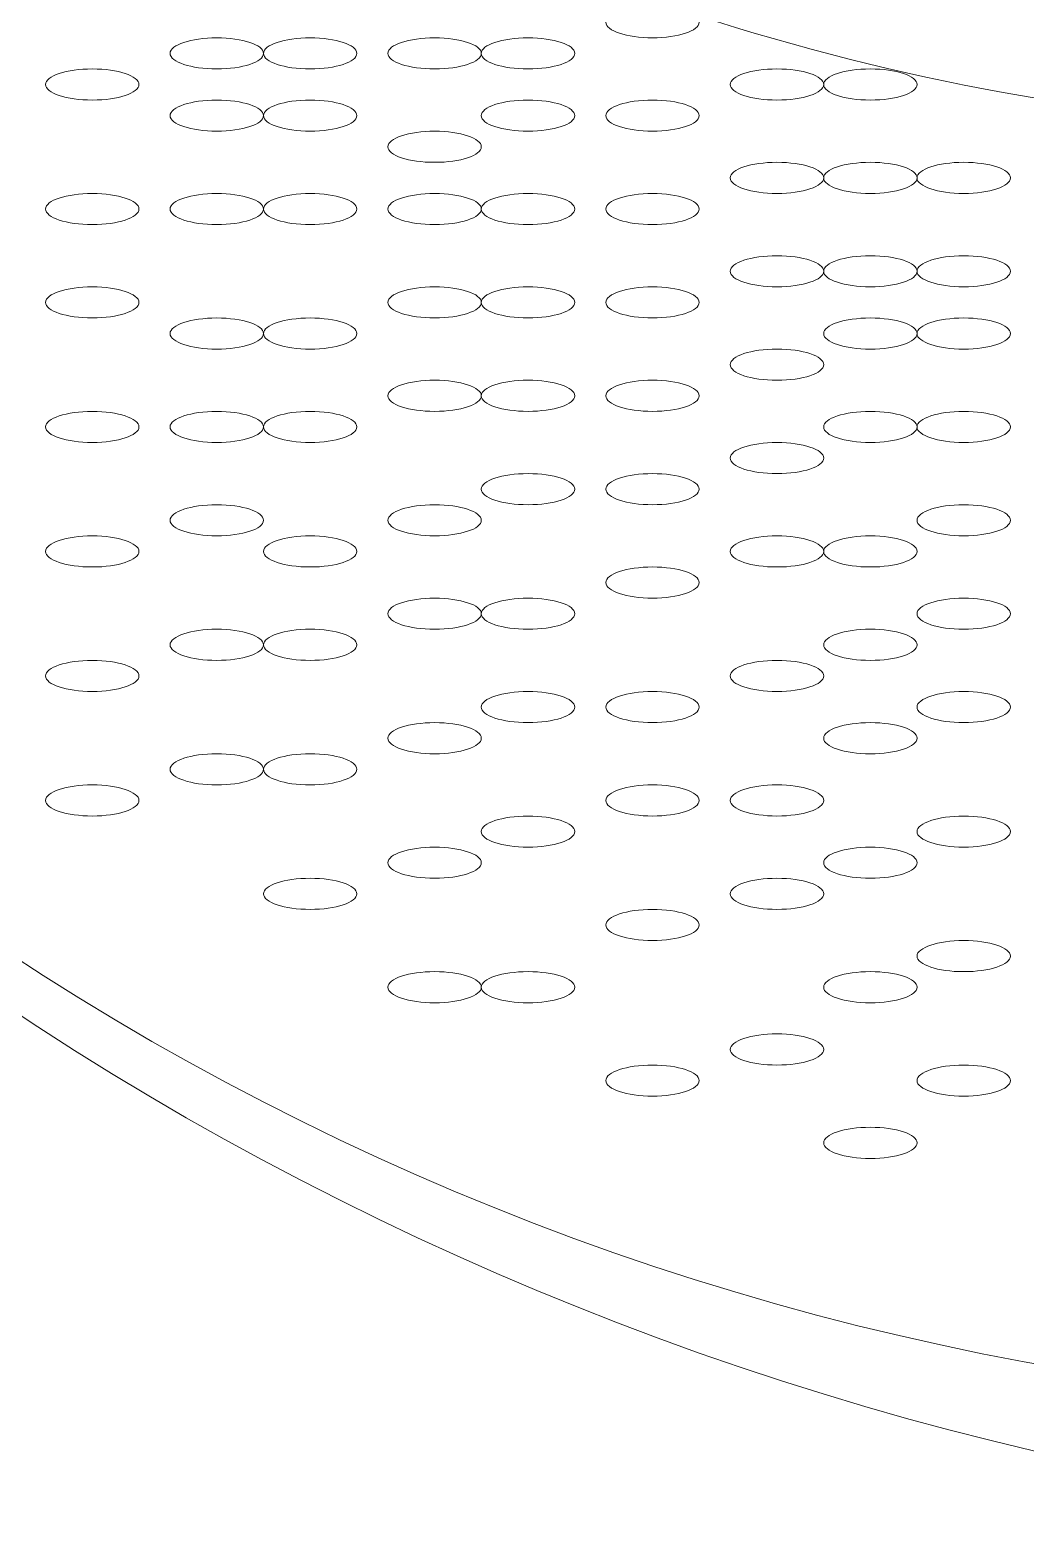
# Model space of a CAD drawing. Header units: metres. Extents: x 29 to 86.9, y -23.2 to 39.7.
# Drawn here: x 75.5582 to 75.6364, y -16.0036 to -15.8856 of the extents above; entities that cross this region are included whole.
import ezdxf

# ---------------------------------------------------------------- set-up
doc = ezdxf.new("R2010")
doc.units = ezdxf.units.M
doc.header["$LTSCALE"] = 100
doc.layers.get('0').update_dxf_attribs({"color": 254})
doc.layers.add('Arqui', color=8, linetype='Continuous', lineweight=0)

# ---------------------------------------------------------------- blocks, each defined once
blk = doc.blocks.new('A$C9582355f')
at = {"layer": 'Arqui'}
for points in [[(46.5219064603736, 7.253904008137852, 0.2538010257354681), (46.71092155296554, 7.170920373601803, 0.2538010257354741), (46.90055660515753, 7.253904008137852)], [(46.51976218274962, 7.250555223602078, 0.2278580694968408), (46.71269497980558, 7.16040018499416, 0.2278580694965202), (46.90514648278162, 7.250555223602078)]]:
    blk.add_lwpolyline(points, format="xyb", dxfattribs=at)
blk.add_arc((46.68555265113497, 7.457525635498314), 0.1870881177859282, 236.414766384993, 266.7920125808665, dxfattribs=at)
for points in [[(46.62074433276558, 7.278997111393892), (46.62074433276558, 7.278321783409865), (46.62238672435757, 7.277774311393841), (46.62441273276562, 7.277774311393841)], [(46.62441273276562, 7.277774311393841), (46.62643874117356, 7.277774311393841), (46.62808113276554, 7.278321783409865), (46.62808113276554, 7.278997111393892)], [(46.59017433276557, 7.277774311393841), (46.58814832435752, 7.277774311393841), (46.58650593276553, 7.277226839377818), (46.58650593276553, 7.276551511394246)], [(46.59384273276561, 7.276551511394246), (46.59384273276561, 7.277226839377818), (46.59220034117362, 7.277774311393841), (46.59017433276557, 7.277774311393841)], [(46.59751113276553, 7.277774311393841), (46.59548512435759, 7.277774311393841), (46.59384273276561, 7.277226839377818), (46.59384273276561, 7.276551511394246)], [(46.60117953276557, 7.276551511394246), (46.60117953276557, 7.277226839377818), (46.59953714117358, 7.277774311393841), (46.59751113276553, 7.277774311393841)], [(46.6072935327656, 7.277774311393841), (46.60526752435754, 7.277774311393841), (46.60362513276556, 7.277226839377818), (46.60362513276556, 7.276551511394246)], [(46.61096193276552, 7.276551511394246), (46.61096193276552, 7.277226839377818), (46.60931954117353, 7.277774311393841), (46.6072935327656, 7.277774311393841)], [(46.61463033276556, 7.277774311393841), (46.61260432435762, 7.277774311393841), (46.61096193276552, 7.277226839377818), (46.61096193276552, 7.276551511394246)], [(46.6182987327656, 7.276551511394246), (46.6182987327656, 7.277226839377818), (46.61665634117361, 7.277774311393841), (46.61463033276556, 7.277774311393841)], [(46.58650593276553, 7.276551511394246), (46.58650593276553, 7.275876183410219), (46.58814832435752, 7.275328711394195), (46.59017433276557, 7.275328711394195)], [(46.59017433276557, 7.275328711394195), (46.59220034117362, 7.275328711394195), (46.59384273276561, 7.275876183410219), (46.59384273276561, 7.276551511394246)], [(46.59384273276561, 7.276551511394246), (46.59384273276561, 7.275876183410219), (46.59548512435759, 7.275328711394195), (46.59751113276553, 7.275328711394195)], [(46.59751113276553, 7.275328711394195), (46.59953714117358, 7.275328711394195), (46.60117953276557, 7.275876183410219), (46.60117953276557, 7.276551511394246)], [(46.60362513276556, 7.276551511394246), (46.60362513276556, 7.275876183410219), (46.60526752435754, 7.275328711394195), (46.6072935327656, 7.275328711394195)], [(46.6072935327656, 7.275328711394195), (46.60931954117353, 7.275328711394195), (46.61096193276552, 7.275876183410219), (46.61096193276552, 7.276551511394246)], [(46.61096193276552, 7.276551511394246), (46.61096193276552, 7.275876183410219), (46.61260432435762, 7.275328711394195), (46.61463033276556, 7.275328711394195)], [(46.61463033276556, 7.275328711394195), (46.61665634117361, 7.275328711394195), (46.6182987327656, 7.275876183410219), (46.6182987327656, 7.276551511394246)], [(46.58039193276562, 7.275328711394195), (46.57836592435757, 7.275328711394195), (46.57672353276558, 7.274781239378171), (46.57672353276558, 7.274105911394145)], [(46.58406033276555, 7.274105911394145), (46.58406033276555, 7.274781239378171), (46.58241794117356, 7.275328711394195), (46.58039193276562, 7.275328711394195)], [(46.63419513276557, 7.275328711394195), (46.63216912435752, 7.275328711394195), (46.63052673276553, 7.274781239378171), (46.63052673276553, 7.274105911394145)], [(46.63786353276561, 7.274105911394145), (46.63786353276561, 7.274781239378171), (46.63622114117362, 7.275328711394195), (46.63419513276557, 7.275328711394195)], [(46.64153193276553, 7.275328711394195), (46.63950592435759, 7.275328711394195), (46.63786353276561, 7.274781239378171), (46.63786353276561, 7.274105911394145)], [(46.64520033276557, 7.274105911394145), (46.64520033276557, 7.274781239378171), (46.64355794117358, 7.275328711394195), (46.64153193276553, 7.275328711394195)], [(46.57672353276558, 7.274105911394145), (46.57672353276558, 7.273430583410118), (46.57836592435757, 7.272883111394094), (46.58039193276562, 7.272883111394094)], [(46.58039193276562, 7.272883111394094), (46.58241794117356, 7.272883111394094), (46.58406033276555, 7.273430583410118), (46.58406033276555, 7.274105911394145)], [(46.63052673276553, 7.274105911394145), (46.63052673276553, 7.273430583410118), (46.63216912435752, 7.272883111394094), (46.63419513276557, 7.272883111394094)], [(46.63419513276557, 7.272883111394094), (46.63622114117362, 7.272883111394094), (46.63786353276561, 7.273430583410118), (46.63786353276561, 7.274105911394145)], [(46.63786353276561, 7.274105911394145), (46.63786353276561, 7.273430583410118), (46.63950592435759, 7.272883111394094), (46.64153193276553, 7.272883111394094)], [(46.64153193276553, 7.272883111394094), (46.64355794117358, 7.272883111394094), (46.64520033276557, 7.273430583410118), (46.64520033276557, 7.274105911394145)], [(46.59017433276557, 7.272883111394094), (46.58814832435752, 7.272883111394094), (46.58650593276553, 7.27233563937807), (46.58650593276553, 7.271660311394044)], [(46.59384273276561, 7.271660311394044), (46.59384273276561, 7.27233563937807), (46.59220034117362, 7.272883111394094), (46.59017433276557, 7.272883111394094)], [(46.59751113276553, 7.272883111394094), (46.59548512435759, 7.272883111394094), (46.59384273276561, 7.27233563937807), (46.59384273276561, 7.271660311394044)], [(46.60117953276557, 7.271660311394044), (46.60117953276557, 7.27233563937807), (46.59953714117358, 7.272883111394094), (46.59751113276553, 7.272883111394094)], [(46.61463033276556, 7.272883111394094), (46.61260432435762, 7.272883111394094), (46.61096193276552, 7.27233563937807), (46.61096193276552, 7.271660311394044)], [(46.6182987327656, 7.271660311394044), (46.6182987327656, 7.27233563937807), (46.61665634117361, 7.272883111394094), (46.61463033276556, 7.272883111394094)], [(46.62441273276562, 7.272883111394094), (46.62238672435757, 7.272883111394094), (46.62074433276558, 7.27233563937807), (46.62074433276558, 7.271660311394044)], [(46.62808113276554, 7.271660311394044), (46.62808113276554, 7.27233563937807), (46.62643874117356, 7.272883111394094), (46.62441273276562, 7.272883111394094)], [(46.58650593276553, 7.271660311394044), (46.58650593276553, 7.270984983410017), (46.58814832435752, 7.270437511393993), (46.59017433276557, 7.270437511393993)], [(46.59017433276557, 7.270437511393993), (46.59220034117362, 7.270437511393993), (46.59384273276561, 7.270984983410017), (46.59384273276561, 7.271660311394044)], [(46.59384273276561, 7.271660311394044), (46.59384273276561, 7.270984983410017), (46.59548512435759, 7.270437511393993), (46.59751113276553, 7.270437511393993)], [(46.59751113276553, 7.270437511393993), (46.59953714117358, 7.270437511393993), (46.60117953276557, 7.270984983410017), (46.60117953276557, 7.271660311394044)], [(46.61096193276552, 7.271660311394044), (46.61096193276552, 7.270984983410017), (46.61260432435762, 7.270437511393993), (46.61463033276556, 7.270437511393993)], [(46.61463033276556, 7.270437511393993), (46.61665634117361, 7.270437511393993), (46.6182987327656, 7.270984983410017), (46.6182987327656, 7.271660311394044)], [(46.62074433276558, 7.271660311394044), (46.62074433276558, 7.270984983410017), (46.62238672435757, 7.270437511393993), (46.62441273276562, 7.270437511393993)], [(46.62441273276562, 7.270437511393993), (46.62643874117356, 7.270437511393993), (46.62808113276554, 7.270984983410017), (46.62808113276554, 7.271660311394044)], [(46.6072935327656, 7.270437511393993), (46.60526752435754, 7.270437511393993), (46.60362513276556, 7.26989003937797), (46.60362513276556, 7.269214711393943)], [(46.61096193276552, 7.269214711393943), (46.61096193276552, 7.26989003937797), (46.60931954117353, 7.270437511393993), (46.6072935327656, 7.270437511393993)], [(46.60362513276556, 7.269214711393943), (46.60362513276556, 7.268539383409916), (46.60526752435754, 7.267991911393892), (46.6072935327656, 7.267991911393892)], [(46.6072935327656, 7.267991911393892), (46.60931954117353, 7.267991911393892), (46.61096193276552, 7.268539383409916), (46.61096193276552, 7.269214711393943)], [(46.63419513276557, 7.267991911393892), (46.63216912435752, 7.267991911393892), (46.63052673276553, 7.267444439377869), (46.63052673276553, 7.266769111393842)], [(46.63786353276561, 7.266769111393842), (46.63786353276561, 7.267444439377869), (46.63622114117362, 7.267991911393892), (46.63419513276557, 7.267991911393892)], [(46.64153193276553, 7.267991911393892), (46.63950592435759, 7.267991911393892), (46.63786353276561, 7.267444439377869), (46.63786353276561, 7.266769111393842)], [(46.64520033276557, 7.266769111393842), (46.64520033276557, 7.267444439377869), (46.64355794117358, 7.267991911393892), (46.64153193276553, 7.267991911393892)], [(46.64886873276561, 7.267991911393892), (46.64684272435755, 7.267991911393892), (46.64520033276557, 7.267444439377869), (46.64520033276557, 7.266769111393842)], [(46.65253713276553, 7.266769111393842), (46.65253713276553, 7.267444439377869), (46.65089474117354, 7.267991911393892), (46.64886873276561, 7.267991911393892)], [(46.63052673276553, 7.266769111393842), (46.63052673276553, 7.266093783409815), (46.63216912435752, 7.265546311394246), (46.63419513276557, 7.265546311394246)], [(46.63419513276557, 7.265546311394246), (46.63622114117362, 7.265546311394246), (46.63786353276561, 7.266093783409815), (46.63786353276561, 7.266769111393842)], [(46.63786353276561, 7.266769111393842), (46.63786353276561, 7.266093783409815), (46.63950592435759, 7.265546311394246), (46.64153193276553, 7.265546311394246)], [(46.64153193276553, 7.265546311394246), (46.64355794117358, 7.265546311394246), (46.64520033276557, 7.266093783409815), (46.64520033276557, 7.266769111393842)], [(46.64520033276557, 7.266769111393842), (46.64520033276557, 7.266093783409815), (46.64684272435755, 7.265546311394246), (46.64886873276561, 7.265546311394246)], [(46.64886873276561, 7.265546311394246), (46.65089474117354, 7.265546311394246), (46.65253713276553, 7.266093783409815), (46.65253713276553, 7.266769111393842)], [(46.58039193276562, 7.265546311394246), (46.57836592435757, 7.265546311394246), (46.57672353276558, 7.264998839378222), (46.57672353276558, 7.264323511394196)], [(46.58406033276555, 7.264323511394196), (46.58406033276555, 7.264998839378222), (46.58241794117356, 7.265546311394246), (46.58039193276562, 7.265546311394246)], [(46.59017433276557, 7.265546311394246), (46.58814832435752, 7.265546311394246), (46.58650593276553, 7.264998839378222), (46.58650593276553, 7.264323511394196)], [(46.59384273276561, 7.264323511394196), (46.59384273276561, 7.264998839378222), (46.59220034117362, 7.265546311394246), (46.59017433276557, 7.265546311394246)], [(46.59751113276553, 7.265546311394246), (46.59548512435759, 7.265546311394246), (46.59384273276561, 7.264998839378222), (46.59384273276561, 7.264323511394196)], [(46.60117953276557, 7.264323511394196), (46.60117953276557, 7.264998839378222), (46.59953714117358, 7.265546311394246), (46.59751113276553, 7.265546311394246)], [(46.6072935327656, 7.265546311394246), (46.60526752435754, 7.265546311394246), (46.60362513276556, 7.264998839378222), (46.60362513276556, 7.264323511394196)], [(46.61096193276552, 7.264323511394196), (46.61096193276552, 7.264998839378222), (46.60931954117353, 7.265546311394246), (46.6072935327656, 7.265546311394246)], [(46.61463033276556, 7.265546311394246), (46.61260432435762, 7.265546311394246), (46.61096193276552, 7.264998839378222), (46.61096193276552, 7.264323511394196)], [(46.6182987327656, 7.264323511394196), (46.6182987327656, 7.264998839378222), (46.61665634117361, 7.265546311394246), (46.61463033276556, 7.265546311394246)], [(46.62441273276562, 7.265546311394246), (46.62238672435757, 7.265546311394246), (46.62074433276558, 7.264998839378222), (46.62074433276558, 7.264323511394196)], [(46.62808113276554, 7.264323511394196), (46.62808113276554, 7.264998839378222), (46.62643874117356, 7.265546311394246), (46.62441273276562, 7.265546311394246)], [(46.57672353276558, 7.264323511394196), (46.57672353276558, 7.263648183410169), (46.57836592435757, 7.263100711394145), (46.58039193276562, 7.263100711394145)], [(46.58039193276562, 7.263100711394145), (46.58241794117356, 7.263100711394145), (46.58406033276555, 7.263648183410169), (46.58406033276555, 7.264323511394196)], [(46.58650593276553, 7.264323511394196), (46.58650593276553, 7.263648183410169), (46.58814832435752, 7.263100711394145), (46.59017433276557, 7.263100711394145)], [(46.59017433276557, 7.263100711394145), (46.59220034117362, 7.263100711394145), (46.59384273276561, 7.263648183410169), (46.59384273276561, 7.264323511394196)], [(46.59384273276561, 7.264323511394196), (46.59384273276561, 7.263648183410169), (46.59548512435759, 7.263100711394145), (46.59751113276553, 7.263100711394145)], [(46.59751113276553, 7.263100711394145), (46.59953714117358, 7.263100711394145), (46.60117953276557, 7.263648183410169), (46.60117953276557, 7.264323511394196)], [(46.60362513276556, 7.264323511394196), (46.60362513276556, 7.263648183410169), (46.60526752435754, 7.263100711394145), (46.6072935327656, 7.263100711394145)], [(46.6072935327656, 7.263100711394145), (46.60931954117353, 7.263100711394145), (46.61096193276552, 7.263648183410169), (46.61096193276552, 7.264323511394196)], [(46.61096193276552, 7.264323511394196), (46.61096193276552, 7.263648183410169), (46.61260432435762, 7.263100711394145), (46.61463033276556, 7.263100711394145)], [(46.61463033276556, 7.263100711394145), (46.61665634117361, 7.263100711394145), (46.6182987327656, 7.263648183410169), (46.6182987327656, 7.264323511394196)], [(46.62074433276558, 7.264323511394196), (46.62074433276558, 7.263648183410169), (46.62238672435757, 7.263100711394145), (46.62441273276562, 7.263100711394145)], [(46.62441273276562, 7.263100711394145), (46.62643874117356, 7.263100711394145), (46.62808113276554, 7.263648183410169), (46.62808113276554, 7.264323511394196)], [(46.63419513276557, 7.260655111394044), (46.63216912435752, 7.260655111394044), (46.63052673276553, 7.26010763937802), (46.63052673276553, 7.259432311393994)], [(46.63786353276561, 7.259432311393994), (46.63786353276561, 7.26010763937802), (46.63622114117362, 7.260655111394044), (46.63419513276557, 7.260655111394044)], [(46.64153193276553, 7.260655111394044), (46.63950592435759, 7.260655111394044), (46.63786353276561, 7.26010763937802), (46.63786353276561, 7.259432311393994)], [(46.64520033276557, 7.259432311393994), (46.64520033276557, 7.26010763937802), (46.64355794117358, 7.260655111394044), (46.64153193276553, 7.260655111394044)], [(46.64886873276561, 7.260655111394044), (46.64684272435755, 7.260655111394044), (46.64520033276557, 7.26010763937802), (46.64520033276557, 7.259432311393994)], [(46.65253713276553, 7.259432311393994), (46.65253713276553, 7.26010763937802), (46.65089474117354, 7.260655111394044), (46.64886873276561, 7.260655111394044)], [(46.63052673276553, 7.259432311393994), (46.63052673276553, 7.258756983409967), (46.63216912435752, 7.258209511393943), (46.63419513276557, 7.258209511393943)], [(46.63419513276557, 7.258209511393943), (46.63622114117362, 7.258209511393943), (46.63786353276561, 7.258756983409967), (46.63786353276561, 7.259432311393994)], [(46.63786353276561, 7.259432311393994), (46.63786353276561, 7.258756983409967), (46.63950592435759, 7.258209511393943), (46.64153193276553, 7.258209511393943)], [(46.64153193276553, 7.258209511393943), (46.64355794117358, 7.258209511393943), (46.64520033276557, 7.258756983409967), (46.64520033276557, 7.259432311393994)], [(46.64520033276557, 7.259432311393994), (46.64520033276557, 7.258756983409967), (46.64684272435755, 7.258209511393943), (46.64886873276561, 7.258209511393943)], [(46.64886873276561, 7.258209511393943), (46.65089474117354, 7.258209511393943), (46.65253713276553, 7.258756983409967), (46.65253713276553, 7.259432311393994)], [(46.58039193276562, 7.258209511393943), (46.57836592435757, 7.258209511393943), (46.57672353276558, 7.257662039377919), (46.57672353276558, 7.256986711393893)], [(46.58406033276555, 7.256986711393893), (46.58406033276555, 7.257662039377919), (46.58241794117356, 7.258209511393943), (46.58039193276562, 7.258209511393943)], [(46.6072935327656, 7.258209511393943), (46.60526752435754, 7.258209511393943), (46.60362513276556, 7.257662039377919), (46.60362513276556, 7.256986711393893)], [(46.61096193276552, 7.256986711393893), (46.61096193276552, 7.257662039377919), (46.60931954117353, 7.258209511393943), (46.6072935327656, 7.258209511393943)], [(46.61463033276556, 7.258209511393943), (46.61260432435762, 7.258209511393943), (46.61096193276552, 7.257662039377919), (46.61096193276552, 7.256986711393893)], [(46.6182987327656, 7.256986711393893), (46.6182987327656, 7.257662039377919), (46.61665634117361, 7.258209511393943), (46.61463033276556, 7.258209511393943)], [(46.62441273276562, 7.258209511393943), (46.62238672435757, 7.258209511393943), (46.62074433276558, 7.257662039377919), (46.62074433276558, 7.256986711393893)], [(46.62808113276554, 7.256986711393893), (46.62808113276554, 7.257662039377919), (46.62643874117356, 7.258209511393943), (46.62441273276562, 7.258209511393943)], [(46.57672353276558, 7.256986711393893), (46.57672353276558, 7.256311383409866), (46.57836592435757, 7.255763911393842), (46.58039193276562, 7.255763911393842)], [(46.58039193276562, 7.255763911393842), (46.58241794117356, 7.255763911393842), (46.58406033276555, 7.256311383409866), (46.58406033276555, 7.256986711393893)], [(46.60362513276556, 7.256986711393893), (46.60362513276556, 7.256311383409866), (46.60526752435754, 7.255763911393842), (46.6072935327656, 7.255763911393842)], [(46.6072935327656, 7.255763911393842), (46.60931954117353, 7.255763911393842), (46.61096193276552, 7.256311383409866), (46.61096193276552, 7.256986711393893)], [(46.61096193276552, 7.256986711393893), (46.61096193276552, 7.256311383409866), (46.61260432435762, 7.255763911393842), (46.61463033276556, 7.255763911393842)], [(46.61463033276556, 7.255763911393842), (46.61665634117361, 7.255763911393842), (46.6182987327656, 7.256311383409866), (46.6182987327656, 7.256986711393893)], [(46.62074433276558, 7.256986711393893), (46.62074433276558, 7.256311383409866), (46.62238672435757, 7.255763911393842), (46.62441273276562, 7.255763911393842)], [(46.62441273276562, 7.255763911393842), (46.62643874117356, 7.255763911393842), (46.62808113276554, 7.256311383409866), (46.62808113276554, 7.256986711393893)], [(46.59017433276557, 7.255763911393842), (46.58814832435752, 7.255763911393842), (46.58650593276553, 7.255216439377818), (46.58650593276553, 7.254541111394246)], [(46.59384273276561, 7.254541111394246), (46.59384273276561, 7.255216439377818), (46.59220034117362, 7.255763911393842), (46.59017433276557, 7.255763911393842)], [(46.59751113276553, 7.255763911393842), (46.59548512435759, 7.255763911393842), (46.59384273276561, 7.255216439377818), (46.59384273276561, 7.254541111394246)], [(46.60117953276557, 7.254541111394246), (46.60117953276557, 7.255216439377818), (46.59953714117358, 7.255763911393842), (46.59751113276553, 7.255763911393842)], [(46.64153193276553, 7.255763911393842), (46.63950592435759, 7.255763911393842), (46.63786353276561, 7.255216439377818), (46.63786353276561, 7.254541111394246)], [(46.64520033276557, 7.254541111394246), (46.64520033276557, 7.255216439377818), (46.64355794117358, 7.255763911393842), (46.64153193276553, 7.255763911393842)], [(46.64886873276561, 7.255763911393842), (46.64684272435755, 7.255763911393842), (46.64520033276557, 7.255216439377818), (46.64520033276557, 7.254541111394246)], [(46.65253713276553, 7.254541111394246), (46.65253713276553, 7.255216439377818), (46.65089474117354, 7.255763911393842), (46.64886873276561, 7.255763911393842)], [(46.58650593276553, 7.254541111394246), (46.58650593276553, 7.25386578341022), (46.58814832435752, 7.253318311394196), (46.59017433276557, 7.253318311394196)], [(46.59017433276557, 7.253318311394196), (46.59220034117362, 7.253318311394196), (46.59384273276561, 7.25386578341022), (46.59384273276561, 7.254541111394246)], [(46.59384273276561, 7.254541111394246), (46.59384273276561, 7.25386578341022), (46.59548512435759, 7.253318311394196), (46.59751113276553, 7.253318311394196)], [(46.59751113276553, 7.253318311394196), (46.59953714117358, 7.253318311394196), (46.60117953276557, 7.25386578341022), (46.60117953276557, 7.254541111394246)], [(46.63786353276561, 7.254541111394246), (46.63786353276561, 7.25386578341022), (46.63950592435759, 7.253318311394196), (46.64153193276553, 7.253318311394196)], [(46.64153193276553, 7.253318311394196), (46.64355794117358, 7.253318311394196), (46.64520033276557, 7.25386578341022), (46.64520033276557, 7.254541111394246)], [(46.64520033276557, 7.254541111394246), (46.64520033276557, 7.25386578341022), (46.64684272435755, 7.253318311394196), (46.64886873276561, 7.253318311394196)], [(46.64886873276561, 7.253318311394196), (46.65089474117354, 7.253318311394196), (46.65253713276553, 7.25386578341022), (46.65253713276553, 7.254541111394246)], [(46.63419513276557, 7.253318311394196), (46.63216912435752, 7.253318311394196), (46.63052673276553, 7.252770839378172), (46.63052673276553, 7.252095511394145)], [(46.63786353276561, 7.252095511394145), (46.63786353276561, 7.252770839378172), (46.63622114117362, 7.253318311394196), (46.63419513276557, 7.253318311394196)], [(46.63052673276553, 7.252095511394145), (46.63052673276553, 7.251420183410119), (46.63216912435752, 7.250872711394095), (46.63419513276557, 7.250872711394095)], [(46.63419513276557, 7.250872711394095), (46.63622114117362, 7.250872711394095), (46.63786353276561, 7.251420183410119), (46.63786353276561, 7.252095511394145)], [(46.6072935327656, 7.250872711394095), (46.60526752435754, 7.250872711394095), (46.60362513276556, 7.250325239378071), (46.60362513276556, 7.249649911394044)], [(46.61096193276552, 7.249649911394044), (46.61096193276552, 7.250325239378071), (46.60931954117353, 7.250872711394095), (46.6072935327656, 7.250872711394095)], [(46.61463033276556, 7.250872711394095), (46.61260432435762, 7.250872711394095), (46.61096193276552, 7.250325239378071), (46.61096193276552, 7.249649911394044)], [(46.6182987327656, 7.249649911394044), (46.6182987327656, 7.250325239378071), (46.61665634117361, 7.250872711394095), (46.61463033276556, 7.250872711394095)], [(46.62441273276562, 7.250872711394095), (46.62238672435757, 7.250872711394095), (46.62074433276558, 7.250325239378071), (46.62074433276558, 7.249649911394044)], [(46.62808113276554, 7.249649911394044), (46.62808113276554, 7.250325239378071), (46.62643874117356, 7.250872711394095), (46.62441273276562, 7.250872711394095)], [(46.60362513276556, 7.249649911394044), (46.60362513276556, 7.248974583410018), (46.60526752435754, 7.248427111393994), (46.6072935327656, 7.248427111393994)], [(46.6072935327656, 7.248427111393994), (46.60931954117353, 7.248427111393994), (46.61096193276552, 7.248974583410018), (46.61096193276552, 7.249649911394044)], [(46.61096193276552, 7.249649911394044), (46.61096193276552, 7.248974583410018), (46.61260432435762, 7.248427111393994), (46.61463033276556, 7.248427111393994)], [(46.61463033276556, 7.248427111393994), (46.61665634117361, 7.248427111393994), (46.6182987327656, 7.248974583410018), (46.6182987327656, 7.249649911394044)], [(46.62074433276558, 7.249649911394044), (46.62074433276558, 7.248974583410018), (46.62238672435757, 7.248427111393994), (46.62441273276562, 7.248427111393994)], [(46.62441273276562, 7.248427111393994), (46.62643874117356, 7.248427111393994), (46.62808113276554, 7.248974583410018), (46.62808113276554, 7.249649911394044)], [(46.58039193276562, 7.248427111393994), (46.57836592435757, 7.248427111393994), (46.57672353276558, 7.24787963937797), (46.57672353276558, 7.247204311393943)], [(46.58406033276555, 7.247204311393943), (46.58406033276555, 7.24787963937797), (46.58241794117356, 7.248427111393994), (46.58039193276562, 7.248427111393994)], [(46.59017433276557, 7.248427111393994), (46.58814832435752, 7.248427111393994), (46.58650593276553, 7.24787963937797), (46.58650593276553, 7.247204311393943)], [(46.59384273276561, 7.247204311393943), (46.59384273276561, 7.24787963937797), (46.59220034117362, 7.248427111393994), (46.59017433276557, 7.248427111393994)], [(46.59751113276553, 7.248427111393994), (46.59548512435759, 7.248427111393994), (46.59384273276561, 7.24787963937797), (46.59384273276561, 7.247204311393943)], [(46.60117953276557, 7.247204311393943), (46.60117953276557, 7.24787963937797), (46.59953714117358, 7.248427111393994), (46.59751113276553, 7.248427111393994)], [(46.64153193276553, 7.248427111393994), (46.63950592435759, 7.248427111393994), (46.63786353276561, 7.24787963937797), (46.63786353276561, 7.247204311393943)], [(46.64520033276557, 7.247204311393943), (46.64520033276557, 7.24787963937797), (46.64355794117358, 7.248427111393994), (46.64153193276553, 7.248427111393994)], [(46.64886873276561, 7.248427111393994), (46.64684272435755, 7.248427111393994), (46.64520033276557, 7.24787963937797), (46.64520033276557, 7.247204311393943)], [(46.65253713276553, 7.247204311393943), (46.65253713276553, 7.24787963937797), (46.65089474117354, 7.248427111393994), (46.64886873276561, 7.248427111393994)], [(46.57672353276558, 7.247204311393943), (46.57672353276558, 7.246528983409917), (46.57836592435757, 7.245981511393893), (46.58039193276562, 7.245981511393893)], [(46.58039193276562, 7.245981511393893), (46.58241794117356, 7.245981511393893), (46.58406033276555, 7.246528983409917), (46.58406033276555, 7.247204311393943)], [(46.58650593276553, 7.247204311393943), (46.58650593276553, 7.246528983409917), (46.58814832435752, 7.245981511393893), (46.59017433276557, 7.245981511393893)], [(46.59017433276557, 7.245981511393893), (46.59220034117362, 7.245981511393893), (46.59384273276561, 7.246528983409917), (46.59384273276561, 7.247204311393943)], [(46.59384273276561, 7.247204311393943), (46.59384273276561, 7.246528983409917), (46.59548512435759, 7.245981511393893), (46.59751113276553, 7.245981511393893)], [(46.59751113276553, 7.245981511393893), (46.59953714117358, 7.245981511393893), (46.60117953276557, 7.246528983409917), (46.60117953276557, 7.247204311393943)], [(46.63786353276561, 7.247204311393943), (46.63786353276561, 7.246528983409917), (46.63950592435759, 7.245981511393893), (46.64153193276553, 7.245981511393893)], [(46.64153193276553, 7.245981511393893), (46.64355794117358, 7.245981511393893), (46.64520033276557, 7.246528983409917), (46.64520033276557, 7.247204311393943)], [(46.64520033276557, 7.247204311393943), (46.64520033276557, 7.246528983409917), (46.64684272435755, 7.245981511393893), (46.64886873276561, 7.245981511393893)], [(46.64886873276561, 7.245981511393893), (46.65089474117354, 7.245981511393893), (46.65253713276553, 7.246528983409917), (46.65253713276553, 7.247204311393943)], [(46.63419513276557, 7.245981511393893), (46.63216912435752, 7.245981511393893), (46.63052673276553, 7.245434039377869), (46.63052673276553, 7.244758711393843)], [(46.63786353276561, 7.244758711393843), (46.63786353276561, 7.245434039377869), (46.63622114117362, 7.245981511393893), (46.63419513276557, 7.245981511393893)], [(46.63052673276553, 7.244758711393843), (46.63052673276553, 7.244083383409816), (46.63216912435752, 7.243535911394247), (46.63419513276557, 7.243535911394247)], [(46.63419513276557, 7.243535911394247), (46.63622114117362, 7.243535911394247), (46.63786353276561, 7.244083383409816), (46.63786353276561, 7.244758711393843)], [(46.61463033276556, 7.243535911394247), (46.61260432435762, 7.243535911394247), (46.61096193276552, 7.242988439378223), (46.61096193276552, 7.242313111394196)], [(46.6182987327656, 7.242313111394196), (46.6182987327656, 7.242988439378223), (46.61665634117361, 7.243535911394247), (46.61463033276556, 7.243535911394247)], [(46.62441273276562, 7.243535911394247), (46.62238672435757, 7.243535911394247), (46.62074433276558, 7.242988439378223), (46.62074433276558, 7.242313111394196)], [(46.62808113276554, 7.242313111394196), (46.62808113276554, 7.242988439378223), (46.62643874117356, 7.243535911394247), (46.62441273276562, 7.243535911394247)], [(46.61096193276552, 7.242313111394196), (46.61096193276552, 7.24163778341017), (46.61260432435762, 7.241090311394146), (46.61463033276556, 7.241090311394146)], [(46.61463033276556, 7.241090311394146), (46.61665634117361, 7.241090311394146), (46.6182987327656, 7.24163778341017), (46.6182987327656, 7.242313111394196)], [(46.62074433276558, 7.242313111394196), (46.62074433276558, 7.24163778341017), (46.62238672435757, 7.241090311394146), (46.62441273276562, 7.241090311394146)], [(46.62441273276562, 7.241090311394146), (46.62643874117356, 7.241090311394146), (46.62808113276554, 7.24163778341017), (46.62808113276554, 7.242313111394196)], [(46.59017433276557, 7.241090311394146), (46.58814832435752, 7.241090311394146), (46.58650593276553, 7.240542839378122), (46.58650593276553, 7.239867511394095)], [(46.59384273276561, 7.239867511394095), (46.59384273276561, 7.240542839378122), (46.59220034117362, 7.241090311394146), (46.59017433276557, 7.241090311394146)], [(46.6072935327656, 7.241090311394146), (46.60526752435754, 7.241090311394146), (46.60362513276556, 7.240542839378122), (46.60362513276556, 7.239867511394095)], [(46.61096193276552, 7.239867511394095), (46.61096193276552, 7.240542839378122), (46.60931954117353, 7.241090311394146), (46.6072935327656, 7.241090311394146)], [(46.64886873276561, 7.241090311394146), (46.64684272435755, 7.241090311394146), (46.64520033276557, 7.240542839378122), (46.64520033276557, 7.239867511394095)], [(46.65253713276553, 7.239867511394095), (46.65253713276553, 7.240542839378122), (46.65089474117354, 7.241090311394146), (46.64886873276561, 7.241090311394146)], [(46.58650593276553, 7.239867511394095), (46.58650593276553, 7.239192183410069), (46.58814832435752, 7.238644711394045), (46.59017433276557, 7.238644711394045)], [(46.59017433276557, 7.238644711394045), (46.59220034117362, 7.238644711394045), (46.59384273276561, 7.239192183410069), (46.59384273276561, 7.239867511394095)], [(46.60362513276556, 7.239867511394095), (46.60362513276556, 7.239192183410069), (46.60526752435754, 7.238644711394045), (46.6072935327656, 7.238644711394045)], [(46.6072935327656, 7.238644711394045), (46.60931954117353, 7.238644711394045), (46.61096193276552, 7.239192183410069), (46.61096193276552, 7.239867511394095)], [(46.64520033276557, 7.239867511394095), (46.64520033276557, 7.239192183410069), (46.64684272435755, 7.238644711394045), (46.64886873276561, 7.238644711394045)], [(46.64886873276561, 7.238644711394045), (46.65089474117354, 7.238644711394045), (46.65253713276553, 7.239192183410069), (46.65253713276553, 7.239867511394095)], [(46.58039193276562, 7.238644711394045), (46.57836592435757, 7.238644711394045), (46.57672353276558, 7.238097239378021), (46.57672353276558, 7.237421911393994)], [(46.58406033276555, 7.237421911393994), (46.58406033276555, 7.238097239378021), (46.58241794117356, 7.238644711394045), (46.58039193276562, 7.238644711394045)], [(46.59751113276553, 7.238644711394045), (46.59548512435759, 7.238644711394045), (46.59384273276561, 7.238097239378021), (46.59384273276561, 7.237421911393994)], [(46.60117953276557, 7.237421911393994), (46.60117953276557, 7.238097239378021), (46.59953714117358, 7.238644711394045), (46.59751113276553, 7.238644711394045)], [(46.63419513276557, 7.238644711394045), (46.63216912435752, 7.238644711394045), (46.63052673276553, 7.238097239378021), (46.63052673276553, 7.237421911393994)], [(46.63786353276561, 7.237421911393994), (46.63786353276561, 7.238097239378021), (46.63622114117362, 7.238644711394045), (46.63419513276557, 7.238644711394045)], [(46.64153193276553, 7.238644711394045), (46.63950592435759, 7.238644711394045), (46.63786353276561, 7.238097239378021), (46.63786353276561, 7.237421911393994)], [(46.64520033276557, 7.237421911393994), (46.64520033276557, 7.238097239378021), (46.64355794117358, 7.238644711394045), (46.64153193276553, 7.238644711394045)], [(46.57672353276558, 7.237421911393994), (46.57672353276558, 7.236746583409968), (46.57836592435757, 7.236199111393944), (46.58039193276562, 7.236199111393944)], [(46.58039193276562, 7.236199111393944), (46.58241794117356, 7.236199111393944), (46.58406033276555, 7.236746583409968), (46.58406033276555, 7.237421911393994)], [(46.59384273276561, 7.237421911393994), (46.59384273276561, 7.236746583409968), (46.59548512435759, 7.236199111393944), (46.59751113276553, 7.236199111393944)], [(46.59751113276553, 7.236199111393944), (46.59953714117358, 7.236199111393944), (46.60117953276557, 7.236746583409968), (46.60117953276557, 7.237421911393994)], [(46.63052673276553, 7.237421911393994), (46.63052673276553, 7.236746583409968), (46.63216912435752, 7.236199111393944), (46.63419513276557, 7.236199111393944)], [(46.63419513276557, 7.236199111393944), (46.63622114117362, 7.236199111393944), (46.63786353276561, 7.236746583409968), (46.63786353276561, 7.237421911393994)], [(46.63786353276561, 7.237421911393994), (46.63786353276561, 7.236746583409968), (46.63950592435759, 7.236199111393944), (46.64153193276553, 7.236199111393944)], [(46.64153193276553, 7.236199111393944), (46.64355794117358, 7.236199111393944), (46.64520033276557, 7.236746583409968), (46.64520033276557, 7.237421911393994)], [(46.62441273276562, 7.236199111393944), (46.62238672435757, 7.236199111393944), (46.62074433276558, 7.23565163937792), (46.62074433276558, 7.234976311393893)], [(46.62808113276554, 7.234976311393893), (46.62808113276554, 7.23565163937792), (46.62643874117356, 7.236199111393944), (46.62441273276562, 7.236199111393944)], [(46.62074433276558, 7.234976311393893), (46.62074433276558, 7.234300983409867), (46.62238672435757, 7.233753511393843), (46.62441273276562, 7.233753511393843)], [(46.62441273276562, 7.233753511393843), (46.62643874117356, 7.233753511393843), (46.62808113276554, 7.234300983409867), (46.62808113276554, 7.234976311393893)], [(46.6072935327656, 7.233753511393843), (46.60526752435754, 7.233753511393843), (46.60362513276556, 7.233206039377819), (46.60362513276556, 7.232530711394247)], [(46.61096193276552, 7.232530711394247), (46.61096193276552, 7.233206039377819), (46.60931954117353, 7.233753511393843), (46.6072935327656, 7.233753511393843)], [(46.61463033276556, 7.233753511393843), (46.61260432435762, 7.233753511393843), (46.61096193276552, 7.233206039377819), (46.61096193276552, 7.232530711394247)], [(46.6182987327656, 7.232530711394247), (46.6182987327656, 7.233206039377819), (46.61665634117361, 7.233753511393843), (46.61463033276556, 7.233753511393843)], [(46.64886873276561, 7.233753511393843), (46.64684272435755, 7.233753511393843), (46.64520033276557, 7.233206039377819), (46.64520033276557, 7.232530711394247)], [(46.65253713276553, 7.232530711394247), (46.65253713276553, 7.233206039377819), (46.65089474117354, 7.233753511393843), (46.64886873276561, 7.233753511393843)], [(46.60362513276556, 7.232530711394247), (46.60362513276556, 7.23185538341022), (46.60526752435754, 7.231307911394197), (46.6072935327656, 7.231307911394197)], [(46.6072935327656, 7.231307911394197), (46.60931954117353, 7.231307911394197), (46.61096193276552, 7.23185538341022), (46.61096193276552, 7.232530711394247)], [(46.61096193276552, 7.232530711394247), (46.61096193276552, 7.23185538341022), (46.61260432435762, 7.231307911394197), (46.61463033276556, 7.231307911394197)], [(46.61463033276556, 7.231307911394197), (46.61665634117361, 7.231307911394197), (46.6182987327656, 7.23185538341022), (46.6182987327656, 7.232530711394247)], [(46.64520033276557, 7.232530711394247), (46.64520033276557, 7.23185538341022), (46.64684272435755, 7.231307911394197), (46.64886873276561, 7.231307911394197)], [(46.64886873276561, 7.231307911394197), (46.65089474117354, 7.231307911394197), (46.65253713276553, 7.23185538341022), (46.65253713276553, 7.232530711394247)], [(46.59017433276557, 7.231307911394197), (46.58814832435752, 7.231307911394197), (46.58650593276553, 7.230760439378173), (46.58650593276553, 7.230085111394146)], [(46.59384273276561, 7.230085111394146), (46.59384273276561, 7.230760439378173), (46.59220034117362, 7.231307911394197), (46.59017433276557, 7.231307911394197)], [(46.59751113276553, 7.231307911394197), (46.59548512435759, 7.231307911394197), (46.59384273276561, 7.230760439378173), (46.59384273276561, 7.230085111394146)], [(46.60117953276557, 7.230085111394146), (46.60117953276557, 7.230760439378173), (46.59953714117358, 7.231307911394197), (46.59751113276553, 7.231307911394197)], [(46.64153193276553, 7.231307911394197), (46.63950592435759, 7.231307911394197), (46.63786353276561, 7.230760439378173), (46.63786353276561, 7.230085111394146)], [(46.64520033276557, 7.230085111394146), (46.64520033276557, 7.230760439378173), (46.64355794117358, 7.231307911394197), (46.64153193276553, 7.231307911394197)], [(46.58650593276553, 7.230085111394146), (46.58650593276553, 7.229409783410119), (46.58814832435752, 7.228862311394096), (46.59017433276557, 7.228862311394096)], [(46.59017433276557, 7.228862311394096), (46.59220034117362, 7.228862311394096), (46.59384273276561, 7.229409783410119), (46.59384273276561, 7.230085111394146)], [(46.59384273276561, 7.230085111394146), (46.59384273276561, 7.229409783410119), (46.59548512435759, 7.228862311394096), (46.59751113276553, 7.228862311394096)], [(46.59751113276553, 7.228862311394096), (46.59953714117358, 7.228862311394096), (46.60117953276557, 7.229409783410119), (46.60117953276557, 7.230085111394146)], [(46.63786353276561, 7.230085111394146), (46.63786353276561, 7.229409783410119), (46.63950592435759, 7.228862311394096), (46.64153193276553, 7.228862311394096)], [(46.64153193276553, 7.228862311394096), (46.64355794117358, 7.228862311394096), (46.64520033276557, 7.229409783410119), (46.64520033276557, 7.230085111394146)], [(46.58039193276562, 7.228862311394096), (46.57836592435757, 7.228862311394096), (46.57672353276558, 7.228314839378072), (46.57672353276558, 7.227639511394045)], [(46.58406033276555, 7.227639511394045), (46.58406033276555, 7.228314839378072), (46.58241794117356, 7.228862311394096), (46.58039193276562, 7.228862311394096)], [(46.63419513276557, 7.228862311394096), (46.63216912435752, 7.228862311394096), (46.63052673276553, 7.228314839378072), (46.63052673276553, 7.227639511394045)], [(46.63786353276561, 7.227639511394045), (46.63786353276561, 7.228314839378072), (46.63622114117362, 7.228862311394096), (46.63419513276557, 7.228862311394096)], [(46.57672353276558, 7.227639511394045), (46.57672353276558, 7.226964183410018), (46.57836592435757, 7.226416711393995), (46.58039193276562, 7.226416711393995)], [(46.58039193276562, 7.226416711393995), (46.58241794117356, 7.226416711393995), (46.58406033276555, 7.226964183410018), (46.58406033276555, 7.227639511394045)], [(46.63052673276553, 7.227639511394045), (46.63052673276553, 7.226964183410018), (46.63216912435752, 7.226416711393995), (46.63419513276557, 7.226416711393995)], [(46.63419513276557, 7.226416711393995), (46.63622114117362, 7.226416711393995), (46.63786353276561, 7.226964183410018), (46.63786353276561, 7.227639511394045)], [(46.61463033276556, 7.226416711393995), (46.61260432435762, 7.226416711393995), (46.61096193276552, 7.225869239377971), (46.61096193276552, 7.225193911393944)], [(46.6182987327656, 7.225193911393944), (46.6182987327656, 7.225869239377971), (46.61665634117361, 7.226416711393995), (46.61463033276556, 7.226416711393995)], [(46.62441273276562, 7.226416711393995), (46.62238672435757, 7.226416711393995), (46.62074433276558, 7.225869239377971), (46.62074433276558, 7.225193911393944)], [(46.62808113276554, 7.225193911393944), (46.62808113276554, 7.225869239377971), (46.62643874117356, 7.226416711393995), (46.62441273276562, 7.226416711393995)], [(46.64886873276561, 7.226416711393995), (46.64684272435755, 7.226416711393995), (46.64520033276557, 7.225869239377971), (46.64520033276557, 7.225193911393944)], [(46.65253713276553, 7.225193911393944), (46.65253713276553, 7.225869239377971), (46.65089474117354, 7.226416711393995), (46.64886873276561, 7.226416711393995)], [(46.61096193276552, 7.225193911393944), (46.61096193276552, 7.224518583409917), (46.61260432435762, 7.223971111393894), (46.61463033276556, 7.223971111393894)], [(46.61463033276556, 7.223971111393894), (46.61665634117361, 7.223971111393894), (46.6182987327656, 7.224518583409917), (46.6182987327656, 7.225193911393944)], [(46.62074433276558, 7.225193911393944), (46.62074433276558, 7.224518583409917), (46.62238672435757, 7.223971111393894), (46.62441273276562, 7.223971111393894)], [(46.62441273276562, 7.223971111393894), (46.62643874117356, 7.223971111393894), (46.62808113276554, 7.224518583409917), (46.62808113276554, 7.225193911393944)], [(46.64520033276557, 7.225193911393944), (46.64520033276557, 7.224518583409917), (46.64684272435755, 7.223971111393894), (46.64886873276561, 7.223971111393894)], [(46.64886873276561, 7.223971111393894), (46.65089474117354, 7.223971111393894), (46.65253713276553, 7.224518583409917), (46.65253713276553, 7.225193911393944)], [(46.6072935327656, 7.223971111393894), (46.60526752435754, 7.223971111393894), (46.60362513276556, 7.22342363937787), (46.60362513276556, 7.222748311393843)], [(46.61096193276552, 7.222748311393843), (46.61096193276552, 7.22342363937787), (46.60931954117353, 7.223971111393894), (46.6072935327656, 7.223971111393894)], [(46.64153193276553, 7.223971111393894), (46.63950592435759, 7.223971111393894), (46.63786353276561, 7.22342363937787), (46.63786353276561, 7.222748311393843)], [(46.64520033276557, 7.222748311393843), (46.64520033276557, 7.22342363937787), (46.64355794117358, 7.223971111393894), (46.64153193276553, 7.223971111393894)], [(46.60362513276556, 7.222748311393843), (46.60362513276556, 7.222072983409817), (46.60526752435754, 7.221525511393793), (46.6072935327656, 7.221525511393793)], [(46.6072935327656, 7.221525511393793), (46.60931954117353, 7.221525511393793), (46.61096193276552, 7.222072983409817), (46.61096193276552, 7.222748311393843)], [(46.63786353276561, 7.222748311393843), (46.63786353276561, 7.222072983409817), (46.63950592435759, 7.221525511393793), (46.64153193276553, 7.221525511393793)], [(46.64153193276553, 7.221525511393793), (46.64355794117358, 7.221525511393793), (46.64520033276557, 7.222072983409817), (46.64520033276557, 7.222748311393843)], [(46.59017433276557, 7.221525511393793), (46.58814832435752, 7.221525511393793), (46.58650593276553, 7.220978039378224), (46.58650593276553, 7.220302711394197)], [(46.59384273276561, 7.220302711394197), (46.59384273276561, 7.220978039378224), (46.59220034117362, 7.221525511393793), (46.59017433276557, 7.221525511393793)], [(46.59751113276553, 7.221525511393793), (46.59548512435759, 7.221525511393793), (46.59384273276561, 7.220978039378224), (46.59384273276561, 7.220302711394197)], [(46.60117953276557, 7.220302711394197), (46.60117953276557, 7.220978039378224), (46.59953714117358, 7.221525511393793), (46.59751113276553, 7.221525511393793)], [(46.58650593276553, 7.220302711394197), (46.58650593276553, 7.21962738341017), (46.58814832435752, 7.219079911394147), (46.59017433276557, 7.219079911394147)], [(46.59017433276557, 7.219079911394147), (46.59220034117362, 7.219079911394147), (46.59384273276561, 7.21962738341017), (46.59384273276561, 7.220302711394197)], [(46.59384273276561, 7.220302711394197), (46.59384273276561, 7.21962738341017), (46.59548512435759, 7.219079911394147), (46.59751113276553, 7.219079911394147)], [(46.59751113276553, 7.219079911394147), (46.59953714117358, 7.219079911394147), (46.60117953276557, 7.21962738341017), (46.60117953276557, 7.220302711394197)], [(46.58039193276562, 7.219079911394147), (46.57836592435757, 7.219079911394147), (46.57672353276558, 7.218532439378123), (46.57672353276558, 7.217857111394096)], [(46.58406033276555, 7.217857111394096), (46.58406033276555, 7.218532439378123), (46.58241794117356, 7.219079911394147), (46.58039193276562, 7.219079911394147)], [(46.62441273276562, 7.219079911394147), (46.62238672435757, 7.219079911394147), (46.62074433276558, 7.218532439378123), (46.62074433276558, 7.217857111394096)], [(46.62808113276554, 7.217857111394096), (46.62808113276554, 7.218532439378123), (46.62643874117356, 7.219079911394147), (46.62441273276562, 7.219079911394147)], [(46.63419513276557, 7.219079911394147), (46.63216912435752, 7.219079911394147), (46.63052673276553, 7.218532439378123), (46.63052673276553, 7.217857111394096)], [(46.63786353276561, 7.217857111394096), (46.63786353276561, 7.218532439378123), (46.63622114117362, 7.219079911394147), (46.63419513276557, 7.219079911394147)], [(46.57672353276558, 7.217857111394096), (46.57672353276558, 7.217181783410069), (46.57836592435757, 7.216634311394046), (46.58039193276562, 7.216634311394046)], [(46.58039193276562, 7.216634311394046), (46.58241794117356, 7.216634311394046), (46.58406033276555, 7.217181783410069), (46.58406033276555, 7.217857111394096)], [(46.62074433276558, 7.217857111394096), (46.62074433276558, 7.217181783410069), (46.62238672435757, 7.216634311394046), (46.62441273276562, 7.216634311394046)], [(46.62441273276562, 7.216634311394046), (46.62643874117356, 7.216634311394046), (46.62808113276554, 7.217181783410069), (46.62808113276554, 7.217857111394096)], [(46.63052673276553, 7.217857111394096), (46.63052673276553, 7.217181783410069), (46.63216912435752, 7.216634311394046), (46.63419513276557, 7.216634311394046)], [(46.63419513276557, 7.216634311394046), (46.63622114117362, 7.216634311394046), (46.63786353276561, 7.217181783410069), (46.63786353276561, 7.217857111394096)], [(46.61463033276556, 7.216634311394046), (46.61260432435762, 7.216634311394046), (46.61096193276552, 7.216086839378022), (46.61096193276552, 7.215411511393995)], [(46.6182987327656, 7.215411511393995), (46.6182987327656, 7.216086839378022), (46.61665634117361, 7.216634311394046), (46.61463033276556, 7.216634311394046)], [(46.64886873276561, 7.216634311394046), (46.64684272435755, 7.216634311394046), (46.64520033276557, 7.216086839378022), (46.64520033276557, 7.215411511393995)], [(46.65253713276553, 7.215411511393995), (46.65253713276553, 7.216086839378022), (46.65089474117354, 7.216634311394046), (46.64886873276561, 7.216634311394046)], [(46.61096193276552, 7.215411511393995), (46.61096193276552, 7.214736183409968), (46.61260432435762, 7.214188711393945), (46.61463033276556, 7.214188711393945)], [(46.61463033276556, 7.214188711393945), (46.61665634117361, 7.214188711393945), (46.6182987327656, 7.214736183409968), (46.6182987327656, 7.215411511393995)], [(46.64520033276557, 7.215411511393995), (46.64520033276557, 7.214736183409968), (46.64684272435755, 7.214188711393945), (46.64886873276561, 7.214188711393945)], [(46.64886873276561, 7.214188711393945), (46.65089474117354, 7.214188711393945), (46.65253713276553, 7.214736183409968), (46.65253713276553, 7.215411511393995)], [(46.6072935327656, 7.214188711393945), (46.60526752435754, 7.214188711393945), (46.60362513276556, 7.213641239377921), (46.60362513276556, 7.212965911393894)], [(46.61096193276552, 7.212965911393894), (46.61096193276552, 7.213641239377921), (46.60931954117353, 7.214188711393945), (46.6072935327656, 7.214188711393945)], [(46.64153193276553, 7.214188711393945), (46.63950592435759, 7.214188711393945), (46.63786353276561, 7.213641239377921), (46.63786353276561, 7.212965911393894)], [(46.64520033276557, 7.212965911393894), (46.64520033276557, 7.213641239377921), (46.64355794117358, 7.214188711393945), (46.64153193276553, 7.214188711393945)], [(46.60362513276556, 7.212965911393894), (46.60362513276556, 7.212290583409867), (46.60526752435754, 7.211743111393844), (46.6072935327656, 7.211743111393844)], [(46.6072935327656, 7.211743111393844), (46.60931954117353, 7.211743111393844), (46.61096193276552, 7.212290583409867), (46.61096193276552, 7.212965911393894)], [(46.63786353276561, 7.212965911393894), (46.63786353276561, 7.212290583409867), (46.63950592435759, 7.211743111393844), (46.64153193276553, 7.211743111393844)], [(46.64153193276553, 7.211743111393844), (46.64355794117358, 7.211743111393844), (46.64520033276557, 7.212290583409867), (46.64520033276557, 7.212965911393894)], [(46.59751113276553, 7.211743111393844), (46.59548512435759, 7.211743111393844), (46.59384273276561, 7.21119563937782), (46.59384273276561, 7.210520311394248)], [(46.60117953276557, 7.210520311394248), (46.60117953276557, 7.21119563937782), (46.59953714117358, 7.211743111393844), (46.59751113276553, 7.211743111393844)], [(46.63419513276557, 7.211743111393844), (46.63216912435752, 7.211743111393844), (46.63052673276553, 7.21119563937782), (46.63052673276553, 7.210520311394248)], [(46.63786353276561, 7.210520311394248), (46.63786353276561, 7.21119563937782), (46.63622114117362, 7.211743111393844), (46.63419513276557, 7.211743111393844)], [(46.59384273276561, 7.210520311394248), (46.59384273276561, 7.209844983410221), (46.59548512435759, 7.209297511394197), (46.59751113276553, 7.209297511394197)], [(46.59751113276553, 7.209297511394197), (46.59953714117358, 7.209297511394197), (46.60117953276557, 7.209844983410221), (46.60117953276557, 7.210520311394248)], [(46.63052673276553, 7.210520311394248), (46.63052673276553, 7.209844983410221), (46.63216912435752, 7.209297511394197), (46.63419513276557, 7.209297511394197)], [(46.63419513276557, 7.209297511394197), (46.63622114117362, 7.209297511394197), (46.63786353276561, 7.209844983410221), (46.63786353276561, 7.210520311394248)], [(46.62441273276562, 7.209297511394197), (46.62238672435757, 7.209297511394197), (46.62074433276558, 7.208750039378174), (46.62074433276558, 7.208074711394147)], [(46.62808113276554, 7.208074711394147), (46.62808113276554, 7.208750039378174), (46.62643874117356, 7.209297511394197), (46.62441273276562, 7.209297511394197)], [(46.62074433276558, 7.208074711394147), (46.62074433276558, 7.20739938341012), (46.62238672435757, 7.206851911394097), (46.62441273276562, 7.206851911394097)], [(46.62441273276562, 7.206851911394097), (46.62643874117356, 7.206851911394097), (46.62808113276554, 7.20739938341012), (46.62808113276554, 7.208074711394147)], [(46.64886873276561, 7.206851911394097), (46.64684272435755, 7.206851911394097), (46.64520033276557, 7.206304439378073), (46.64520033276557, 7.205629111394046)], [(46.65253713276553, 7.205629111394046), (46.65253713276553, 7.206304439378073), (46.65089474117354, 7.206851911394097), (46.64886873276561, 7.206851911394097)], [(46.64520033276557, 7.205629111394046), (46.64520033276557, 7.204953783410019), (46.64684272435755, 7.204406311393996), (46.64886873276561, 7.204406311393996)], [(46.64886873276561, 7.204406311393996), (46.65089474117354, 7.204406311393996), (46.65253713276553, 7.204953783410019), (46.65253713276553, 7.205629111394046)], [(46.6072935327656, 7.204406311393996), (46.60526752435754, 7.204406311393996), (46.60362513276556, 7.203858839377972), (46.60362513276556, 7.203183511393945)], [(46.61096193276552, 7.203183511393945), (46.61096193276552, 7.203858839377972), (46.60931954117353, 7.204406311393996), (46.6072935327656, 7.204406311393996)], [(46.61463033276556, 7.204406311393996), (46.61260432435762, 7.204406311393996), (46.61096193276552, 7.203858839377972), (46.61096193276552, 7.203183511393945)], [(46.6182987327656, 7.203183511393945), (46.6182987327656, 7.203858839377972), (46.61665634117361, 7.204406311393996), (46.61463033276556, 7.204406311393996)], [(46.64153193276553, 7.204406311393996), (46.63950592435759, 7.204406311393996), (46.63786353276561, 7.203858839377972), (46.63786353276561, 7.203183511393945)], [(46.64520033276557, 7.203183511393945), (46.64520033276557, 7.203858839377972), (46.64355794117358, 7.204406311393996), (46.64153193276553, 7.204406311393996)], [(46.60362513276556, 7.203183511393945), (46.60362513276556, 7.202508183409918), (46.60526752435754, 7.201960711393895), (46.6072935327656, 7.201960711393895)], [(46.6072935327656, 7.201960711393895), (46.60931954117353, 7.201960711393895), (46.61096193276552, 7.202508183409918), (46.61096193276552, 7.203183511393945)], [(46.61096193276552, 7.203183511393945), (46.61096193276552, 7.202508183409918), (46.61260432435762, 7.201960711393895), (46.61463033276556, 7.201960711393895)], [(46.61463033276556, 7.201960711393895), (46.61665634117361, 7.201960711393895), (46.6182987327656, 7.202508183409918), (46.6182987327656, 7.203183511393945)], [(46.63786353276561, 7.203183511393945), (46.63786353276561, 7.202508183409918), (46.63950592435759, 7.201960711393895), (46.64153193276553, 7.201960711393895)], [(46.64153193276553, 7.201960711393895), (46.64355794117358, 7.201960711393895), (46.64520033276557, 7.202508183409918), (46.64520033276557, 7.203183511393945)], [(46.63419513276557, 7.199515111393794), (46.63216912435752, 7.199515111393794), (46.63052673276553, 7.198967639378225), (46.63052673276553, 7.198292311394198)], [(46.63786353276561, 7.198292311394198), (46.63786353276561, 7.198967639378225), (46.63622114117362, 7.199515111393794), (46.63419513276557, 7.199515111393794)], [(46.63052673276553, 7.198292311394198), (46.63052673276553, 7.197616983410171), (46.63216912435752, 7.197069511394147), (46.63419513276557, 7.197069511394147)], [(46.63419513276557, 7.197069511394147), (46.63622114117362, 7.197069511394147), (46.63786353276561, 7.197616983410171), (46.63786353276561, 7.198292311394198)], [(46.62441273276562, 7.197069511394147), (46.62238672435757, 7.197069511394147), (46.62074433276558, 7.196522039378124), (46.62074433276558, 7.195846711394097)], [(46.62808113276554, 7.195846711394097), (46.62808113276554, 7.196522039378124), (46.62643874117356, 7.197069511394147), (46.62441273276562, 7.197069511394147)], [(46.64886873276561, 7.197069511394147), (46.64684272435755, 7.197069511394147), (46.64520033276557, 7.196522039378124), (46.64520033276557, 7.195846711394097)], [(46.65253713276553, 7.195846711394097), (46.65253713276553, 7.196522039378124), (46.65089474117354, 7.197069511394147), (46.64886873276561, 7.197069511394147)], [(46.62074433276558, 7.195846711394097), (46.62074433276558, 7.19517138341007), (46.62238672435757, 7.194623911394046), (46.62441273276562, 7.194623911394046)], [(46.62441273276562, 7.194623911394046), (46.62643874117356, 7.194623911394046), (46.62808113276554, 7.19517138341007), (46.62808113276554, 7.195846711394097)], [(46.64520033276557, 7.195846711394097), (46.64520033276557, 7.19517138341007), (46.64684272435755, 7.194623911394046), (46.64886873276561, 7.194623911394046)], [(46.64886873276561, 7.194623911394046), (46.65089474117354, 7.194623911394046), (46.65253713276553, 7.19517138341007), (46.65253713276553, 7.195846711394097)], [(46.64153193276553, 7.192178311393945), (46.63950592435759, 7.192178311393945), (46.63786353276561, 7.191630839377922), (46.63786353276561, 7.190955511393895)], [(46.64520033276557, 7.190955511393895), (46.64520033276557, 7.191630839377922), (46.64355794117358, 7.192178311393945), (46.64153193276553, 7.192178311393945)], [(46.63786353276561, 7.190955511393895), (46.63786353276561, 7.190280183409868), (46.63950592435759, 7.189732711393845), (46.64153193276553, 7.189732711393845)], [(46.64153193276553, 7.189732711393845), (46.64355794117358, 7.189732711393845), (46.64520033276557, 7.190280183409868), (46.64520033276557, 7.190955511393895)]]:
    blk.add_open_spline(points, degree=3, dxfattribs=at)

msp = doc.modelspace()

# ---------------------------------------------------------------- block references
msp.add_blockref('A$C9582355f', (28.98266172889876, -23.16396569870889))

doc.saveas('drawing.dxf')
